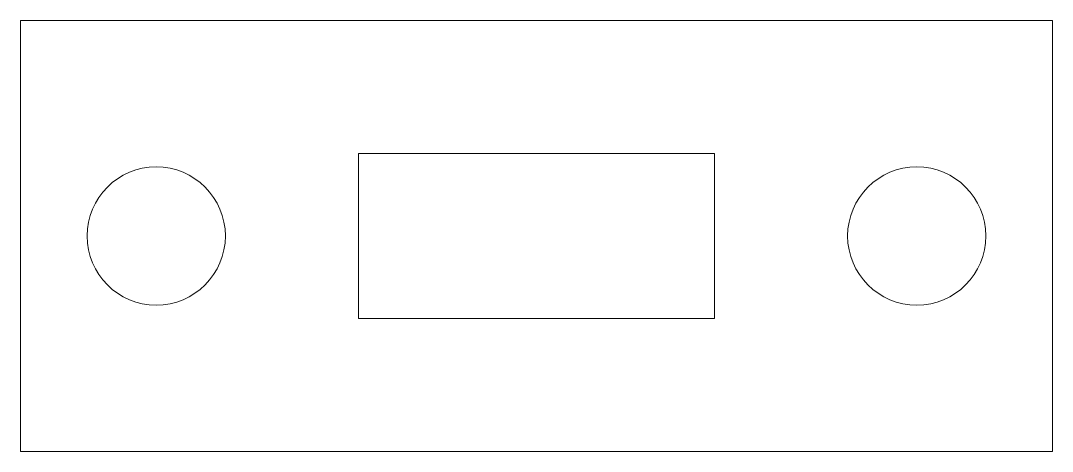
# Model space of a CAD drawing. Header units: millimetres. Extents: x 5 to 24.4, y 5.4 to 13.5.
import ezdxf

# ---------------------------------------------------------------- set-up
doc = ezdxf.new("R2010")
doc.units = ezdxf.units.MM
doc.layers.get('0').update_dxf_attribs({"linetype": 'CONTINUOUS', "lineweight": 0})

msp = doc.modelspace()

# ---------------------------------------------------------------- linework, layer by layer
at = {"lineweight": 13}
for p, q in [((5.01663, 13.516), (24.4166, 13.516)), ((5.01663, 5.41604), (5.01663, 13.516)), ((24.4166, 13.516), (24.4166, 5.41604)), ((11.3666, 11.016), (18.0666, 11.016)), ((11.3666, 7.91604), (11.3666, 11.016)), ((18.0666, 11.016), (18.0666, 7.91604)), ((18.0666, 7.91604), (11.3666, 7.91604)), ((24.4166, 5.41604), (5.01663, 5.41604))]:
    msp.add_line(p, q, dxfattribs=at)
for centre in [(7.56663, 9.46604), (21.8666, 9.46604)]:
    msp.add_circle(centre, 1.3, dxfattribs=at)

doc.saveas('drawing.dxf')
